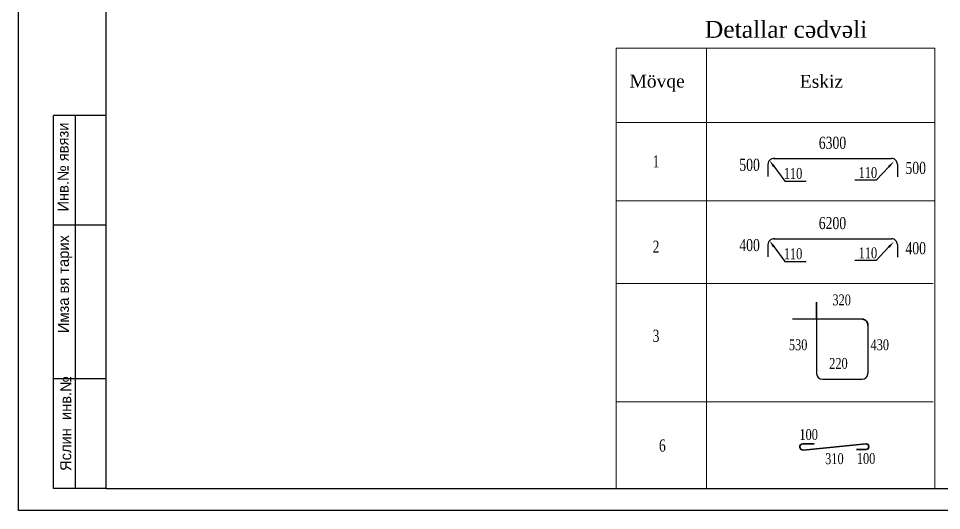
# Model space of a CAD drawing. Header units: millimetres. Extents: x -149347 to 251215, y -2929184 to -2541447.
# Drawn here: x 67574 to 87829, y -2826308 to -2815516 of the extents above; entities that cross this region are included whole.
import ezdxf
from ezdxf import colors
from ezdxf.entities.mleader import LeaderData, LeaderLine
from ezdxf.math import Vec2, Vec3

# ---------------------------------------------------------------- set-up
doc = ezdxf.new("R2010")
doc.units = ezdxf.units.MM
doc.layers.add('030', color=7, linetype='Continuous', lineweight=30)
doc.layers.add('APS_MADEIRA', color=35, linetype='Continuous', lineweight=15)
doc.styles.add('400', font='times.ttf', dxfattribs={"width": 0.75, "height": 300})
doc.styles.add('Arial', font='arial.ttf')
doc.styles.add('CP_ATTR', font='A3TI(LA).TTF')
doc.styles.add('Times New  Roman', font='times.ttf')

# ---------------------------------------------------------------- blocks, each defined once
blk = doc.blocks.new('mekteb')
at = {"color": 0, "lineweight": 25}
for p, q in [((99643, -1849866), (99643, -1821466)), ((139843, -1849866), (99643, -1849866))]:
    blk.add_line(p, q, dxfattribs=at)
at = {"color": 0, "lineweight": 25, "ltscale": 15}
for q in [(101643, -1821966), (139343, -1849366)]:
    blk.add_line((101643, -1849366), q, dxfattribs=at)
at = {"lineweight": 25, "ltscale": 0.25}
for p, q in [((100443, -1849366), (100443, -1840866)), ((100943, -1849367), (100943, -1840866))]:
    blk.add_line(p, q, dxfattribs=at)
at = {"lineweight": 25}
for p, q in [((101643, -1840866), (100443, -1840866)), ((101645, -1843366), (100445, -1843366)), ((101645, -1846866), (100445, -1846866)), ((101643, -1849366), (100443, -1849366))]:
    blk.add_line(p, q, dxfattribs=at)
at = {"lineweight": 25, "char_height": 250.01, "width": 5960.07, "attachment_point": 1, "rotation": 90, "style": 'CP_ATTR'}
for s, insert in [('\\pt3143;Инв.№ явязи', (100535, -1843053)), ('\\pt3143;Имза вя тарих', (100544, -1845823)), ('\\pt3143;Яслин  инв.№', (100595, -1848965))]:
    blk.add_mtext(s, dxfattribs=dict(at, insert=insert))

msp = doc.modelspace()

# ---------------------------------------------------------------- linework, layer by layer
at = {"color": 0, "lineweight": 15}
for p, q in [((80689.95939, -2816167.0099), (87678.45952, -2816167.0099)), ((80689.95939, -2816167.0099), (80689.95939, -2825826.85764)), ((82674.43919, -2816167.0099), (82674.43919, -2825826.85764)), ((87678.45952, -2816167.0099), (87678.45952, -2825826.85764)), ((80689.95939, -2817800.69113), (87678.45952, -2817800.69113)), ((80689.95939, -2819517.66441), (87678.45952, -2819517.66441)), ((80689.95939, -2821331.12943), (87641.89331, -2821331.12943)), ((80689.95939, -2823924.12631), (87641.89331, -2823924.12631))]:
    msp.add_line(p, q, dxfattribs=at)
at = {"color": 0, "lineweight": 30}
for p, q in [((85087.11572, -2821736.60573), (85087.11572, -2823300.84735)), ((85087.11572, -2821736.60573), (85087.11572, -2823300.84735)), ((86084.7804, -2822111.38555), (84560.93584, -2822111.38555)), ((86084.7804, -2822111.38555), (84560.93584, -2822111.38555)), ((86211.71109, -2822238.31645), (86211.71109, -2823300.84735)), ((86211.71109, -2822238.31645), (86211.71109, -2823300.84735)), ((85214.55572, -2823428.28735), (86084.27088, -2823428.28735)), ((85214.55572, -2823428.28735), (86084.27088, -2823428.28735))]:
    msp.add_line(p, q, dxfattribs=at)
for points in [[(84140.09934, -2818588.51163), (86732.1182, -2818586.77381)], [(84015.79551, -2818709.37915), (84015.79551, -2818984.82468)], [(86858.97237, -2818713.62798), (86858.97237, -2818989.07351)], [(84015.79551, -2820470.82062), (84015.79551, -2820746.26615)], [(84140.09934, -2820349.9531), (86732.1182, -2820348.21528)], [(86858.97237, -2820475.06945), (86858.97237, -2820750.51498)]]:
    msp.add_lwpolyline(points, dxfattribs=at)
at = {"color": 7, "lineweight": 35, "ltscale": 15}
for points in [[(84791.01339, -2824980.92179), (86172.28274, -2824842.23706)], [(84791.01339, -2824842.23706), (85030.53278, -2824842.23706)], [(86172.28274, -2824972.96771), (85962.77089, -2824972.96771)]]:
    msp.add_lwpolyline(points, dxfattribs=at)
at = {"color": 0, "lineweight": 30}
for centre, radius, start, end in [((84155.42443, -2818728.6251), 140.94908, 83.834839334, 187.847993173), ((86732.1182, -2818713.62798), 126.85417, 359.999912168, 90.076828205), ((84155.42443, -2820490.06657), 140.94908, 83.834839334, 187.847993173), ((86732.1182, -2820475.06945), 126.85417, 359.999912168, 90.076828205), ((85214.55572, -2823300.84735), 127.44, 180, 270), ((85214.55572, -2823300.84735), 127.44, 180, 270), ((86084.27109, -2823300.84735), 127.44, 270, 0), ((86084.27109, -2823300.84735), 127.44, 270, 0)]:
    msp.add_arc(centre, radius, start, end, dxfattribs=at)
at = {"color": 7, "lineweight": 35, "ltscale": 15}
msp.add_arc((86084.78055, -2822238.31608), 126.93053, 354.640164647, 90.00007017, dxfattribs=at)
msp.add_arc((86084.78055, -2822238.31608), 126.93053, 354.640164647, 90.00007017, dxfattribs=at)
for points in [[(84791.01339, -2824842.23706), (84679.38706, -2824848.39476), (84703.80852, -2824992.49186), (84791.01339, -2824980.92179)], [(86172.28274, -2824842.23706), (86253.39542, -2824842.94188), (86250.12861, -2824974.49907), (86172.28274, -2824972.96771)]]:
    msp.add_open_spline(points, degree=3, dxfattribs=at)
at = {"layer": '030', "color": 0, "lineweight": 30, "ltscale": 5}
msp.add_lwpolyline([(85086.07263, -2822108.22602), (85087.11572, -2821736.60573)], dxfattribs=at)
msp.add_lwpolyline([(85086.07263, -2822108.22602), (85087.11572, -2821736.60573)], dxfattribs=at)

# ---------------------------------------------------------------- block references
at = {"lineweight": 15, "xscale": 0.962501317234829, "yscale": 0.962501317234829, "zscale": 0.962501317234829}
msp.add_blockref('mekteb', (-28332.96186, -1045809.23759), dxfattribs=at)

# ---------------------------------------------------------------- texts
at = {"color": 7, "lineweight": 5, "ltscale": 15, "insert": (82635.13747, -2815568.85701), "char_height": 371.2475441, "width": 5714.8003644, "attachment_point": 1, "style": 'Times New  Roman'}
msp.add_mtext('{\\fTimes New Roman|b0|i0|c238|p18;Detallar cədvəli}', dxfattribs=at)
at = {"attachment_point": 1, "style": '400'}
for s, insert, char_height, width in [('\\A1;{\\fTimes New Roman|b0|i0|c238|p18;63}00', (85134.91923, -2818109.73995), 265.2, 233.0139314), ('{\\fTimes New Roman|b0|i0|c238|p18; }1', (81414.03231, -2818518.25837), 265.2, 233.0139314), ('\\A1;50{\\fTimes New Roman|b0|i0|c238|p18;0}', (83391.298, -2818592.81657), 265.2, 233.0139314), ('\\A1;50{\\fTimes New Roman|b0|i0|c238|p18;0}', (87036.82321, -2818660.5267), 265.2, 233.0139314), ('\\A1;{\\fTimes New Roman|b0|i0|c238|p18;62}00', (85134.91923, -2819871.18142), 265.2, 233.0139314), (' 2', (81413.61017, -2820389.72928), 265.2, 233.0139314), ('\\A1;40{\\fTimes New Roman|b0|i0|c238|p18;0}', (83391.298, -2820354.25804), 265.2, 233.0139314), ('\\A1;40{\\fTimes New Roman|b0|i0|c238|p18;0}', (87036.82321, -2820421.96817), 265.2, 233.0139314), ('\\A1;3{\\fTimes New Roman|b0|i0|c238|p18;20}', (85434.33674, -2821569.37779), 238.68, 209.7125382), (' 3', (81413.61017, -2822343.6069), 265.2, 233.0139314), ('\\A1;{\\fTimes New Roman|b0|i0|c238|p18;530}', (84479.67559, -2822552.77872), 238.68, 209.7125382), ('\\A1;{\\fTimes New Roman|b0|i0|c238|p18;430}', (86270.71875, -2822552.77872), 238.68, 209.7125382), ('\\A1;2{\\fTimes New Roman|b0|i0|c238|p18;20}', (85363.79087, -2822961.89521), 238.68, 209.7125382), ('\\A1;{\\fTimes New Roman|b0|i0|c238|p18;100}', (84710.09767, -2824521.59463), 238.68, 209.7125382), (' {\\fTimes New Roman|b0|i0|c238|p18;6}', (81552.28391, -2824748.90917), 265.2, 233.0139314), ('\\A1;{\\fTimes New Roman|b0|i0|c238|p18;310}', (85275.98082, -2825051.65934), 238.68, 209.7125382), ('\\A1;{\\fTimes New Roman|b0|i0|c238|p18;100}', (85969.7479, -2825046.22653), 238.68, 209.7125382)]:
    msp.add_mtext(s, dxfattribs=dict(at, insert=insert, char_height=char_height, width=width))
at = {"layer": 'APS_MADEIRA', "color": 7, "lineweight": 9, "ltscale": 25, "char_height": 282.88884, "width": 431.4216895, "attachment_point": 1, "style": 'Arial'}
for s, insert in [('{\\fTimes New Roman|b0|i0|c238|p18;Mövqe}', (80982.79949, -2816748.25346)), ('\\pxt35;{\\fTimes New Roman|b0|i0|c238|p18;Eskiz}', (84718.27696, -2816753.80628))]:
    msp.add_mtext(s, dxfattribs=dict(at, insert=insert))

# ---------------------------------------------------------------- leaders
ml = msp.add_multileader_mtext('Standard')
ml.set_content('{\\C256;110\\fTimes New Roman|b0|i0|c238|p18; }', color=6, style='400')
ml.set_leader_properties()
ml.build(insert=Vec2(0, 0))
ml.multileader.update_dxf_attribs({"text_left_attachment_type": 6, "text_right_attachment_type": 6, "dogleg_length": 1, "arrow_head_size": 160})
ctx = ml.context
ctx.base_point, ctx.char_height, ctx.arrow_head_size, ctx.landing_gap_size, ctx.plane_origin = Vec3(84391.0566, -2819082.0944), 240, 160, 0.08, Vec3(81254.86733, -2820994.54513)
ctx.left_attachment, ctx.right_attachment, ctx.text_align_type = 6, 6, 1
notes = []
notes.append((ctx, [(0, (1, 1, 0), (84390.2566, -2819082.0944), (1, 0), 0.8, [(0, [(84054.30554, -2818630.43339)], 0, [])])]))
ctx.mtext.insert, ctx.mtext.alignment, ctx.mtext.flow_direction = Vec3(84570.16327, -2818794.0944), 2, 5
ml = msp.add_multileader_mtext('Standard')
ml.set_content('{\\C256;110\\fTimes New Roman|b0|i0|c238|p18; }', color=6, style='400')
ml.set_leader_properties()
ml.build(insert=Vec2(0, 0))
ml.multileader.update_dxf_attribs({"text_left_attachment_type": 6, "text_right_attachment_type": 6, "dogleg_length": 1, "arrow_head_size": 160})
ctx = ml.context
ctx.base_point, ctx.char_height, ctx.arrow_head_size, ctx.landing_gap_size, ctx.plane_origin = Vec3(86033.17808, -2819063.50132), 240, 160, 0.08, Vec3(83984.65501, -2821014.85516)
ctx.left_attachment, ctx.right_attachment, ctx.text_align_type = 6, 6, 1
notes.append((ctx, [(1, (1, 1, 0), (86392.19143, -2819063.50132), (-1, 0), 0.8, [(0, [(86784.09322, -2818650.74342)], 0, [])])]))
ctx.mtext.insert, ctx.mtext.alignment, ctx.mtext.flow_direction = Vec3(86212.28476, -2818775.50132), 2, 5
ml = msp.add_multileader_mtext('Standard')
ml.set_content('{\\C256;110\\fTimes New Roman|b0|i0|c238|p18; }', color=6, style='400')
ml.set_leader_properties()
ml.build(insert=Vec2(0, 0))
ml.multileader.update_dxf_attribs({"text_left_attachment_type": 6, "text_right_attachment_type": 6, "dogleg_length": 1, "arrow_head_size": 160})
ctx = ml.context
ctx.base_point, ctx.char_height, ctx.arrow_head_size, ctx.landing_gap_size, ctx.plane_origin = Vec3(84391.0566, -2820843.53587), 240, 160, 0.08, Vec3(81254.86733, -2822755.9866)
ctx.left_attachment, ctx.right_attachment, ctx.text_align_type = 6, 6, 1
notes.append((ctx, [(0, (1, 1, 0), (84390.2566, -2820843.53587), (1, 0), 0.8, [(0, [(84054.30554, -2820391.87486)], 0, [])])]))
ctx.mtext.insert, ctx.mtext.alignment, ctx.mtext.flow_direction = Vec3(84570.16327, -2820555.53587), 2, 5
ml = msp.add_multileader_mtext('Standard')
ml.set_content('{\\C256;110\\fTimes New Roman|b0|i0|c238|p18; }', color=6, style='400')
ml.set_leader_properties()
ml.build(insert=Vec2(0, 0))
ml.multileader.update_dxf_attribs({"text_left_attachment_type": 6, "text_right_attachment_type": 6, "dogleg_length": 1, "arrow_head_size": 160})
ctx = ml.context
ctx.base_point, ctx.char_height, ctx.arrow_head_size, ctx.landing_gap_size, ctx.plane_origin = Vec3(86033.17808, -2820824.94279), 240, 160, 0.08, Vec3(83984.65501, -2822776.29663)
ctx.left_attachment, ctx.right_attachment, ctx.text_align_type = 6, 6, 1
notes.append((ctx, [(1, (1, 1, 0), (86392.19143, -2820824.94279), (-1, 0), 0.8, [(0, [(86784.09322, -2820412.18489)], 0, [])])]))
ctx.mtext.insert, ctx.mtext.alignment, ctx.mtext.flow_direction = Vec3(86212.28476, -2820536.94279), 2, 5
for ctx, leaders in notes:
    for number, flags, end, landing, length, lines in leaders:
        leader = LeaderData()
        leader.index, (leader.has_last_leader_line, leader.has_dogleg_vector, leader.attachment_direction) = number, flags
        leader.last_leader_point, leader.dogleg_vector, leader.dogleg_length = Vec3(end), Vec3(landing), length
        for number, points, colour, breaks in lines:
            line = LeaderLine()
            line.index, line.vertices, line.color, line.breaks = number, Vec3.list(points), colors.encode_raw_color(colour), breaks
            leader.lines.append(line)
        ctx.leaders.append(leader)

doc.saveas('drawing.dxf')
